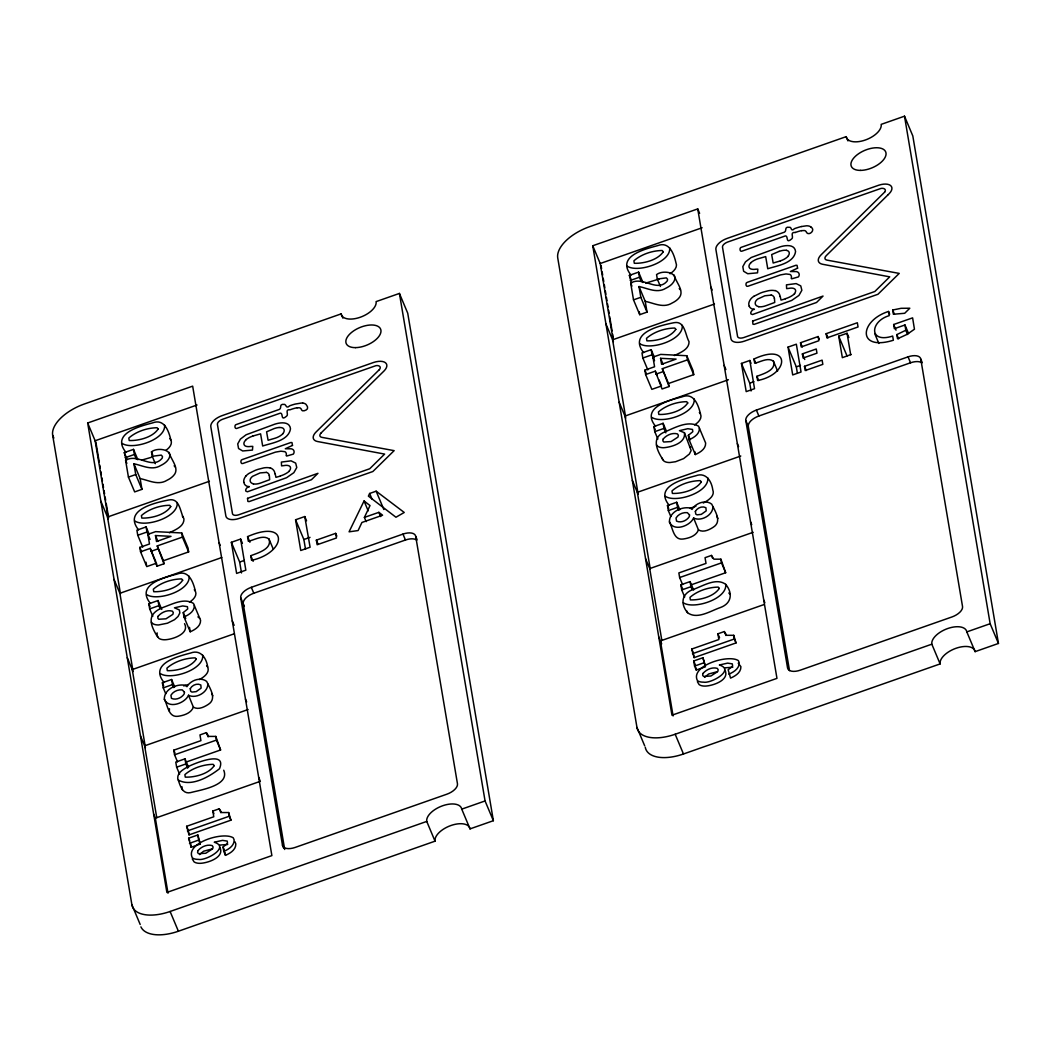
<?xml version="1.0" encoding="UTF-8"?>
<svg xmlns="http://www.w3.org/2000/svg" width="1051" height="1051" viewBox="0 0 1051 1051"><rect width="100%" height="100%" fill="white"/><g stroke="black" fill="none" stroke-linecap="round" stroke-linejoin="round"><path stroke-width="1.5" d="M157.124 632.873L157.059 635.382L158.767 638.233A14.74 7.475 -22.8 0 0 164.823 639.77C172.64 639.547 189.876 633.648 184.542 623.677M164.35 699.217C164.009 689.206 176.752 683.505 185.291 685.318L186.947 686.671C190.454 680.391 200.583 676.568 206.653 681.403C209.964 688.484 217.321 698.915 208.085 704.525C203.947 707.205 198.061 710.056 193.371 707.139L188.523 695.25C185.081 703.224 168.554 709.399 164.35 699.217C167.766 705.142 168.318 717.61 177.934 716.296C183.846 715.468 191.085 713.222 193.371 707.139M169.329 711.054L169.461 708.742M669.434 521.979C669.093 511.955 681.836 506.267 690.376 508.08L692.018 509.433C695.526 503.153 705.668 499.33 711.724 504.165C715.048 511.246 722.405 521.677 713.169 527.287C709.031 529.967 703.145 532.804 698.455 529.888L693.594 518.012C690.165 525.973 673.638 532.161 669.434 521.979C672.85 527.904 673.389 540.372 683.019 539.045C688.93 538.23 696.169 535.984 698.455 529.888M194.356 605.521C194.514 611.419 188.773 614.914 183.991 616.976L190.218 631.782C194.987 629.72 200.741 626.225 200.583 620.326L193.476 603.432C184.161 597.559 172.325 604.22 163.141 607.399C147.271 613.718 148.979 623.256 157.637 636.998M699.44 428.269C699.598 434.181 693.844 437.663 689.075 439.738L695.302 454.544C700.071 452.482 705.825 448.987 705.655 443.075L698.56 426.194C687.919 420.032 674.716 427.862 664.666 431.987C650.385 437.702 657.322 451.523 663.851 460.995A14.74 7.475 -22.8 0 0 669.907 462.532L675.596 461.717L683.623 458.604L689.364 454.032L691.151 450.537L684.437 432.71L679.432 430.674L687.814 428.703L692.491 429.439L692.819 431.698L688.339 435.337L689.075 439.738M364.395 517.407L370.018 505.557L364.053 500.985L349.063 531.832L358.102 530.558L361.925 522.465L382.603 515.213L378.872 512.336L364.395 517.407L366.168 521.638M369.637 493.471L368.389 496.125L395.951 517.237L404.241 512.468L376.153 491.185L369.637 493.471L372.015 499.107M199.611 854.594L203.566 851.231L211.974 848.985M704.695 677.356L708.65 673.993L717.045 671.747M379.227 369.755L316.141 431.922A13.229 6.713 -22.8 0 0 317.507 441.512L384.627 454.085L369.742 468.746L238.616 514.819A6.188 3.14 -22.8 0 1 232.494 513.755L217.412 424.354A6.188 3.14 -22.8 0 1 222.392 419.336L375.903 365.669A5.859 2.982 -22.8 0 1 378.321 365.709L379.069 365.971A6.214 3.153 -22.8 0 1 379.293 369.755M288.946 471.268L289.301 470.901A7.396 3.757 -22.8 0 0 290.26 469.416L290.391 469.048A9.38 4.769 -22.8 0 0 290.47 467.616L290.326 467.104A7.948 4.033 -22.8 0 0 288.631 465.698A8.973 4.559 -22.8 0 0 287.554 465.435A8.066 4.099 -22.8 0 0 284.059 465.593L281.576 465.882L281.379 462.085L291.074 460.837L295.673 463.123L296.776 467.511L293.873 472.661L286.608 477.693L247.458 491.776C242.728 491.434 248.378 485.496 249.337 486.574M750.795 262.881L750.44 263.249A8.014 4.073 -22.8 0 0 749.192 265.233L749.021 265.942A10.576 5.373 -22.8 0 0 749.1 267.112L749.429 267.86A8.408 4.27 -22.8 0 0 751.465 269.148A9.735 4.94 -22.8 0 0 755.774 269.201L757.837 269.135L757.535 272.84L747.747 273.733L743.635 271.276L742.807 266.652L745.474 261.857L751.215 257.508L778.187 247.563C783.534 245.369 794.792 243.267 795.568 251.609C793.65 263.735 776.177 265.864 767.755 268.767L765.68 256.602L757.85 258.822A11.416 5.794 -22.8 0 0 750.637 262.842M321.107 432.959L384.114 370.885A13.216 6.713 -22.8 0 0 385.494 362.766A13.216 6.713 -22.8 0 0 373.722 362.424L221.958 415.684A13.216 6.713 -22.8 0 0 210.817 426.772L225.86 515.949A13.216 6.713 -22.8 0 0 239.352 518.366L372.855 471.518L394.138 450.643L321.921 437.361A6.188 3.14 -22.8 0 1 321.107 432.959M246.315 439.568L245.356 440.487A8.014 4.073 -22.8 0 0 244.108 442.471L243.937 443.18A10.576 5.373 -22.8 0 0 244.016 444.35L244.357 445.099A8.408 4.27 -22.8 0 0 246.381 446.386A9.735 4.94 -22.8 0 0 250.69 446.439L252.766 446.373L252.45 450.078L242.676 450.971L238.551 448.514L237.723 443.903L240.39 439.095L246.131 434.759L273.102 424.801C278.449 422.607 289.708 420.505 290.483 428.847C288.565 440.973 271.092 443.102 262.671 446.005L260.595 433.84L252.766 436.06M165.874 450.314C169.211 448.16 172.85 444.008 170.827 439.844C168.659 430.674 164.14 418.324 152.526 422.909C139.822 426.272 110.67 433.564 125.949 452.311M189.469 602.17C193.056 599.911 197.535 595.654 195.341 591.017C193.174 581.86 188.654 569.497 177.041 574.082C164.337 577.446 135.185 584.737 150.464 603.484M670.039 273.759C673.612 271.486 678.092 267.23 675.911 262.605C673.744 253.436 669.224 241.086 657.611 245.658C644.907 249.034 615.755 256.326 631.034 275.073M694.553 424.932C698.14 422.66 702.607 418.403 700.426 413.779C698.258 404.609 693.739 392.259 682.125 396.844C669.421 400.208 640.269 407.499 655.548 426.246M753.843 296.329L760.464 293.058A31.162 15.818 -22.8 0 1 763.144 292.099L768.215 290.772A13.702 6.95 -22.8 0 1 774.929 290.68M199.388 679.577C203.763 677.238 210.108 672.745 207.678 667.017C206.43 657.965 200.531 649.163 190.612 653.039C177.908 656.415 148.756 663.693 164.035 682.441M703.277 503.035C707.901 500.552 715.311 496.072 712.762 489.779C711.514 480.714 705.615 471.925 695.696 475.801C682.992 479.164 653.84 486.455 669.119 505.203M904.977 324.969L905.804 330.25L896.831 334.599L897.541 338.777L907.052 334.376L914.449 329.213L912.61 317.862L893.652 324.509L894.362 328.7L904.977 324.969L908.537 333.443M183.991 616.976L183.255 612.575L187.735 608.936L187.42 606.677L182.729 605.941L174.466 607.806L179.353 609.948L179.839 612.969L178.053 616.464L174.545 619.67L167.424 623.204L158.596 624.964A14.74 7.475 -22.8 0 1 152.54 623.427L151.41 622.192M223.797 851.402L223.062 847.014L227.541 843.362L227.226 841.102L222.536 840.366L214.273 842.232C230.524 847.264 205.654 861.058 198.416 859.39A14.74 7.475 -22.8 0 1 192.359 857.852C184.766 843.06 223.311 831.183 233.283 837.857L234.163 839.946C234.32 845.845 228.579 849.339 223.797 851.402L225.466 855.343C230.235 853.281 235.989 849.799 235.818 843.887L234.951 841.812M728.882 674.164C733.664 672.101 739.405 668.607 739.247 662.708L738.367 660.619C728.396 653.945 689.85 665.822 697.43 680.614A14.74 7.475 -22.8 0 0 703.487 682.152C710.739 683.82 735.608 670.026 719.357 664.994L727.62 663.128L732.297 663.864L732.626 666.124L728.146 669.763L730.55 678.105C735.319 676.043 741.073 672.548 740.902 666.649L738.236 663.207M169.369 532.778C175.097 529.901 184.122 526.656 183.964 518.944C180.155 512.271 179.944 497.793 168.988 499.921C155.706 502.588 122.652 509.735 138.535 529.862M674.453 355.54C680.168 352.663 689.206 349.418 689.049 341.706C685.239 335.033 685.029 320.555 674.072 322.683C660.79 325.35 627.736 332.484 643.619 352.624M888.515 311.451C859.337 320.726 856.867 351.533 893.376 340.248L892.667 336.057C868.678 343.848 869.755 321.343 889.212 315.642L888.515 311.451L889.698 314.262M659.069 279.054L645.669 283.139M695.92 506.227L690.231 508.224M780.446 260.898L773.168 263.026L771.67 254.565L779.133 251.36M280.328 476.103L275.953 477.338L275.152 473.725M785.412 298.865L781.024 300.1L780.236 296.474M140.913 926.851A37.284 18.918 -22.8 0 0 178.394 931.225L435.035 841.168A18.642 9.459 -22.8 0 1 450.932 825.508A18.642 9.459 -22.8 0 1 470.033 828.884L493.366 820.7L407.722 313.172L399.419 293.426L376.1 301.611A18.642 9.459 -22.8 0 1 360.204 317.271A18.642 9.459 -22.8 0 1 341.102 313.894L84.461 403.952A37.284 18.918 -22.8 0 0 52.668 435.272L131.887 904.727L140.19 924.473M645.275 747.235A37.284 18.918 -22.8 0 0 683.478 753.987L940.12 663.917A18.642 9.459 -22.8 0 1 956.016 648.27A18.642 9.459 -22.8 0 1 975.118 651.646L998.45 643.448L912.807 135.934L904.504 116.188L881.185 124.373A18.642 9.459 -22.8 0 1 865.288 140.033A18.642 9.459 -22.8 0 1 846.173 136.656L589.532 226.714A37.284 18.918 -22.8 0 0 557.753 258.034L636.972 727.489L644.683 745.816M87.667 422.988L192.661 386.151L271.881 855.606L166.886 892.444L87.667 422.988L95.969 442.734L99.201 461.888M697.733 208.899L776.965 678.368L671.97 715.205L592.751 245.75L697.733 208.899L699.611 213.353M197.036 405.003L95.142 440.75L108.069 517.407M613.153 340.156L600.213 263.512L702.121 227.752M126.409 460.68L124.294 452.6L133.516 449.368L137.865 459.734M631.493 283.428L629.378 275.362L638.601 272.13L642.949 282.496M125.161 457.71L134.37 454.479L133.516 449.368M630.245 280.472L639.455 277.241L638.601 272.13M795.213 232.455C789.314 231.89 794.346 237.565 791.521 239.05C785.386 244.292 788.605 235.831 785.425 235.897L741.664 251.255C739.576 251.872 739.352 247.103 741.612 247.195L784.44 232.166C787.054 231.01 783.849 226.385 789.38 227.292C791.928 226.596 790.483 232.534 794.556 228.619A37.232 18.892 -22.8 0 1 801.453 226.517M133.911 463.78L140.138 478.586L141.951 489.346L134.659 491.907L128.432 477.101L135.737 474.54L133.911 463.78C142.791 465.58 152.08 470.966 160.895 465.409A13.032 6.608 -22.8 0 0 167.267 460.863C176.371 450.393 158.53 446.386 151.489 451.851L152.224 456.279L155.338 463.688M638.995 286.529L645.222 301.335L647.035 312.108L639.744 314.669L633.517 299.863L640.821 297.302L638.995 286.529C647.876 288.342 657.164 293.728 665.979 288.171A13.032 6.608 -22.8 0 0 672.338 283.625C681.455 273.142 663.615 269.148 656.56 274.613L657.309 279.041L660.422 286.437M209.412 481.266L107.504 517.026L120.445 593.67M714.496 304.028L612.588 339.788L625.529 416.432M149.216 534.328L146.102 526.919L136.893 530.151L137.747 535.261L142.726 547.111M654.3 357.09L651.186 349.681L641.977 352.913L642.831 358.023L647.81 369.873M137.747 535.261L146.969 532.029L146.102 526.919M642.831 358.023L652.04 354.791L651.186 349.681M645.629 374.55L644.88 370.162L654.576 366.76L652.947 357.13L660.724 354.397L686.802 355.724L693.029 370.53L693.726 374.668L668.541 383.497L669.053 386.532L662.051 388.988L655.312 371.148L645.629 374.55L651.843 389.356L661.539 385.953L659.043 380.028M140.545 551.788L139.796 547.4L149.492 543.998L147.863 534.368L155.64 531.635L181.718 532.962L187.945 547.768L188.641 551.906L163.457 560.735L163.969 563.77L156.967 566.226L150.227 548.386L140.545 551.788L146.772 566.594L156.454 563.191L156.967 566.226M163.969 563.77L157.23 545.929L182.414 537.1L181.718 532.962M669.053 386.532L662.314 368.691L687.499 359.849L686.802 355.724M150.74 551.42L157.742 548.964M655.824 374.169L662.826 371.726M240.626 539.058L245.842 570.168L236.62 573.412L231.365 542.303L240.626 539.058L242.413 543.288M247.563 536.627C288.88 518.419 287.278 552.379 251.557 560.354L250.782 555.69C257.718 553.023 272.354 549.029 269.017 539.032C262.895 534.473 254.723 539.991 248.338 541.239L247.563 536.627L249.928 542.263M304.764 516.553L310.098 547.229L300.757 550.501L295.581 519.772L304.764 516.553L306.537 520.784M749.836 360.467L754.526 388.686L746.197 391.616L741.441 363.423L749.836 360.467L751.018 363.291M754.001 359.008C790.47 341.943 789.958 374.169 757.626 380.528L756.917 376.297C763.197 373.867 776.466 370.254 773.444 361.202C767.9 357.064 760.49 362.07 754.71 363.199L754.001 359.008L755.774 363.239M788.014 347.119L796.343 344.189L801.033 372.001L792.704 374.931L788.014 347.119L796.316 366.852L797.354 373.039M818.138 336.543L818.834 340.734L801.217 346.922L800.507 342.731L818.138 336.543L819.32 339.368M826.178 333.679L857.34 322.749L858.05 326.966L826.887 337.91L826.178 333.679L827.952 337.91M851.192 354.476L842.35 357.668L838.724 336.189L847.053 333.272L848.84 337.502M132.82 669.934L119.88 593.289L221.787 557.529M728.409 379.753L624.964 416.051L637.904 492.696M802.386 353.859L816.259 348.998L816.969 353.175L803.095 358.049L802.386 353.859L804.751 359.508M241.507 572.94L239.667 562.049L244.292 560.419M305.513 549.213L303.87 539.518L310.006 537.363M751.058 390.985L749.731 383.155L753.935 381.684M796.316 366.852L800.481 365.393M804.488 366.313L822.118 360.138L822.828 364.355L805.197 370.543L804.488 366.313L806.262 370.543M335.663 533.356L336.451 537.981L317.152 544.746L316.364 540.135L335.663 533.356L336.845 536.181M152.789 616.293L149.676 608.884L148.822 603.786L158.031 600.555L161.762 609.435M657.873 439.055L654.76 431.646L653.906 426.535L663.115 423.303L666.229 430.713M149.676 608.884L158.898 605.652L158.031 600.555M654.76 431.646L663.969 428.414L663.115 423.303M283.717 848.131L282.469 845.162L240.718 597.743A12.428 6.306 -22.8 0 1 251.32 587.312L402.967 534.092A12.428 6.306 -22.8 0 1 415.71 536.338L416.945 539.308M920.781 359.1L962.532 606.519A12.428 6.306 -22.8 0 1 951.943 616.963L800.297 670.17A12.428 6.306 -22.8 0 1 787.554 667.924L745.803 420.505A12.428 6.306 -22.8 0 1 756.392 410.074L908.051 356.854A12.428 6.306 -22.8 0 1 920.781 359.1L922.029 362.07M284.69 849.471L243.215 603.668A12.428 6.306 -22.8 0 1 253.803 593.237L405.463 540.017A12.428 6.306 -22.8 0 1 416.892 540.148M789.498 670.617L748.299 426.43A12.428 6.306 -22.8 0 1 758.888 415.999L910.534 362.779A12.428 6.306 -22.8 0 1 921.977 362.91M234.163 633.806L132.255 669.566L145.196 746.21M740.784 456.016L637.34 492.328L650.267 568.972M165.743 693.765L163.247 687.853L162.393 682.743L171.602 679.511L174.716 686.907M670.827 516.527L668.331 510.602L667.477 505.505L676.686 502.26L679.8 509.669M163.247 687.853L172.469 684.608L171.602 679.511M668.331 510.602L677.553 507.37L676.686 502.26M248.075 709.53L144.631 745.829L156.757 817.691M661.841 640.453L649.715 568.591L753.16 532.292M208.137 736.896L206.364 732.665L199.966 734.912L200.925 740.64L173.77 750.178L174.545 754.789L177.514 761.844M712.631 558.252L711.448 555.427L705.05 557.674L706.009 563.402L678.854 572.926L679.629 577.551L682.598 584.606M174.545 754.789L216.427 740.101L215.81 736.423L208.807 736.409L206.364 732.665M679.629 577.551L721.512 562.863L720.881 559.185L713.879 559.171L711.448 555.427M188.549 767.309L184.989 758.848L175.78 762.08L176.647 767.191L179.603 774.232M684.687 596.994L681.718 589.953L680.864 584.842L690.073 581.61L693.634 590.071M186.172 762.041L220.579 749.967L215.81 736.423M691.256 584.803L725.663 572.729L720.881 559.185M176.647 767.191L185.856 763.959L184.989 758.848M681.718 589.953L690.941 586.708L690.073 581.61M168.015 893.205L155.351 818.151L260.333 781.313L258.677 777.359M763.867 604.614L660.422 640.913L673.087 715.967M219.212 808.797L221.656 812.541L228.658 812.554L230.931 820.174L189.062 834.875L186.618 826.296L213.773 816.772L212.814 811.044L219.212 808.797L220.868 812.751M724.297 631.559L726.727 635.303L733.729 635.316L736.015 642.936L694.133 657.624L691.703 649.058L718.858 639.534L717.899 633.806L724.297 631.559L725.952 635.513M187.393 830.921L229.276 816.233L228.658 812.554M692.478 653.683L734.36 638.982L733.729 635.316M188.628 838.212L197.838 834.98L200.36 844.032L191.151 847.264L188.628 838.212L189.732 840.839M702.922 657.742L705.444 666.794L696.235 670.026L694.566 666.071L693.713 660.974L702.922 657.742L705.221 665.519M189.482 843.322L198.705 840.077L197.838 834.98M694.566 666.071L703.789 662.839M131.887 904.727A37.284 18.918 -22.8 0 0 170.104 911.48L426.745 821.422A18.642 9.459 -22.8 0 1 442.629 805.762A18.642 9.459 -22.8 0 1 461.744 809.139L485.063 800.954L399.419 293.426M636.972 727.489A37.284 18.918 -22.8 0 0 675.176 734.242L931.83 644.184A18.642 9.459 -22.8 0 1 947.713 628.524A18.642 9.459 -22.8 0 1 966.815 631.901L990.147 623.716L904.504 116.188M151.199 457.369L141.793 460.088M183.702 685.935L188.037 684.543M633.517 299.863L630.692 283.139C642.818 275.415 657.466 293.308 667.359 280.788L667.556 279.264L666.4 277.871L657.309 279.041M128.432 477.101L125.608 460.377C137.734 452.653 152.382 470.546 162.274 458.026L162.471 456.515L161.315 455.109L152.224 456.279M892.68 310.019L901.127 308.311L909.798 308.219L904.701 313.277L893.389 314.249L892.68 310.019L894.454 314.249M801.453 226.543L806.34 225.82A10.76 5.465 -22.8 0 1 807.51 225.834A10.365 5.255 -22.8 0 1 810.938 227.042M725.006 667.819L732.797 667.24M219.922 845.057L227.712 844.478M801.65 230.668L804.107 230.524A5.347 2.719 -22.8 0 1 805.46 230.918L806.288 231.772A10.484 5.321 -22.8 0 1 806.537 232.547C809.178 236.186 815.944 229.933 810.952 227.029M297.131 407.827L299.023 407.762A5.347 2.719 -22.8 0 1 300.376 408.156L301.203 409.01A10.484 5.321 -22.8 0 1 301.453 409.785C301.939 412.334 308.679 409.956 307.562 407.328A26.406 13.4 -22.8 0 0 307.299 406.382L306.077 404.451A10.589 5.373 -22.8 0 0 302.806 403.072M279.08 427.521L279.356 427.507A9.314 4.729 -22.8 0 1 281.353 427.639L281.773 427.731A8.014 4.059 -22.8 0 1 283.389 428.558L283.941 429.334A10.484 5.321 -22.8 0 1 283.901 431.948A8.29 4.204 -22.8 0 1 282.64 433.8M660.567 358.312L676.095 359.1L661.578 364.303L660.567 358.312L663.05 364.237M155.482 535.55L171.011 536.338L156.494 541.541L155.482 535.55L157.965 541.475M645.222 301.335C654.103 303.148 663.391 308.534 672.206 302.977A13.032 6.608 -22.8 0 0 678.565 298.431C685.502 291.337 675.675 282.351 674.243 275.112M140.138 478.586C149.019 480.386 158.307 485.772 167.122 480.215A13.032 6.608 -22.8 0 0 173.481 475.669C180.417 468.575 170.59 459.589 169.158 452.364M771.079 295.121L764.8 295.791L757.771 299.023A6.648 3.376 -22.8 0 0 756.707 299.969A7.593 3.849 -22.8 0 0 755.419 301.9L755.209 303.174A11.351 5.754 -22.8 0 0 758.783 306.669M754.421 309.322C753.462 308.245 747.813 314.196 752.529 314.538L791.679 300.455L798.957 295.423L801.86 290.273L800.757 285.885L796.159 283.599L786.45 284.847L786.647 288.644L789.143 288.342A8.066 4.099 -22.8 0 1 792.638 288.197A8.973 4.559 -22.8 0 1 793.702 288.46A7.948 4.033 -22.8 0 1 795.41 289.866L795.502 290.115A9.604 4.874 -22.8 0 1 795.568 291.442L795.344 292.165A7.396 3.757 -22.8 0 1 794.385 293.649M786.437 250.388L786.857 250.493A8.014 4.059 -22.8 0 1 788.473 251.32L788.867 251.82A10.418 5.294 -22.8 0 1 789.091 254.355A8.29 4.204 -22.8 0 1 788.053 256.181M266.231 472.411L260.096 472.924L252.7 476.261A6.648 3.376 -22.8 0 0 251.951 476.891A7.593 3.849 -22.8 0 0 250.348 479.138L250.125 480.425A11.364 5.767 -22.8 0 0 253.449 483.854M693.594 518.012C700.912 521.795 713.038 515.318 712.92 506.674M188.523 695.25C195.841 699.033 207.953 692.57 207.835 683.925M197.903 616.884L199.703 618.238M689.627 446.439L690.665 447.516M724.862 669.999C730.195 679.971 712.959 685.869 705.155 686.093A14.74 7.475 -22.8 0 1 699.099 684.556L697.378 681.718M219.79 847.237C225.124 857.222 207.875 863.107 200.071 863.331A14.74 7.475 -22.8 0 1 194.015 861.807L192.294 858.956M679.222 288.565L680.47 289.918M174.138 465.803L175.386 467.17M656.494 444.941L657.624 446.189A14.74 7.475 -22.8 0 0 663.68 447.726C671.747 447.043 686.08 442.918 684.437 432.71M699.362 412.504L700.426 413.779M725.742 584.395C716.165 577.196 702.646 586.261 692.911 589.558C681.902 593.526 680.01 603.589 687.499 612.667C697.076 619.919 710.647 610.841 720.408 607.531C731.378 603.524 733.191 593.447 725.742 584.395C727.292 599.096 693.568 609.764 683.347 602.788M728.829 593L729.893 594.275M169.763 438.569L170.827 439.844M182.349 516.12L183.426 517.394M194.277 589.742L195.341 591.017M206.6 665.743L207.678 667.017M223.745 770.238C230.143 785.57 200.413 789.945 190.638 792.599C181.902 794.582 179.931 784.637 177.724 778.463C177.277 772.577 183.452 769.279 187.827 766.796C194.001 763.565 227.463 749.639 219.488 768.741C208.965 777.031 190.993 787.252 178.276 780.039M627.289 266.192C637.51 273.168 671.234 262.487 669.684 247.8M639.888 343.743C650.096 350.719 683.82 340.038 682.283 325.35M651.817 417.365C662.025 424.341 695.749 413.66 694.199 398.973M665.388 496.322C675.596 503.298 709.32 492.63 707.783 477.929M122.218 443.43C132.426 450.406 166.15 439.725 164.6 425.038M134.804 520.981C145.025 527.957 178.736 517.276 177.199 502.588M146.733 594.603C156.954 601.579 190.665 590.912 189.127 576.211M160.304 673.56C170.525 680.536 204.236 669.868 202.698 655.167M716.703 516.015L717.899 518.524M211.632 693.253L212.814 695.762M846.173 136.656L847.96 140.887M905.804 330.25L907.578 334.481M908.051 356.854L910.534 362.779M893.652 324.509L896.03 330.159M896.831 334.599L898.605 338.829M874.708 333.574L878.846 343.454M990.147 623.716L998.45 643.448M966.815 631.901L975.118 651.646M838.724 336.189L847.027 355.934M931.83 644.184L940.12 663.917M800.507 342.731L802.281 346.961M773.444 361.202L777.595 371.069M756.917 376.297L758.691 380.528M710.936 287.146L712.144 290.023M741.441 363.423L749.731 383.155M756.392 410.074L758.888 415.999M724.139 365.393L725.886 369.532M745.803 420.505L748.299 426.43M737.355 443.64L738.59 446.596M687.499 359.849L693.726 374.668M750.559 521.874L751.741 524.699M639.455 277.241L641.32 281.681M640.821 297.302L647.035 312.108M629.378 275.362L631.244 279.802M630.692 283.139L631.94 286.108M763.762 600.121L764.865 602.749M662.314 368.691L668.541 383.497M688.339 435.337L690.205 439.778M652.04 354.791L654.537 360.716M652.947 357.13L654.195 360.086M655.312 371.148L657.177 375.588M592.751 245.75L600.213 263.512M644.88 370.162L646.129 373.118M721.512 562.863L725.663 572.729M663.969 428.414L665.848 432.854M653.906 426.535L655.141 429.504M605.954 323.984L613.416 341.759M734.36 638.982L736.015 642.936M677.553 507.37L678.788 510.339M667.477 505.505L668.712 508.461M717.899 633.806L719.554 637.76M619.157 402.231L625.792 418.022M690.941 586.708L692.123 589.532M680.864 584.842L682.638 589.072M632.36 480.478L638.167 494.298M691.703 649.058L693.358 653.013M693.713 660.974L695.368 664.915M645.564 558.725L649.715 568.591M658.767 636.959L661.67 643.869M675.176 734.242L683.478 753.987M341.102 313.894L342.876 318.125M402.967 534.092L405.463 540.017M376.153 491.185L383.851 509.525M378.872 512.336L380.646 516.567M364.053 500.985L368.205 510.865M485.063 800.954L493.366 820.7M461.744 809.139L470.033 828.884M316.364 540.135L318.151 544.365M426.745 821.422L435.035 841.168M295.581 519.772L303.87 539.518M269.017 539.032L273.168 548.911M250.782 555.69L253.146 561.339M251.32 587.312L253.803 593.237M231.365 542.303L239.667 562.049M219.068 542.631L220.224 545.39M240.718 597.743L244.371 606.44M232.271 620.878L234.137 625.319M151.489 451.851L152.723 454.82M182.414 537.1L188.641 551.906M245.474 699.112L246.657 701.937M134.37 454.479L136.236 458.919M135.737 474.54L141.951 489.346M124.294 452.6L126.79 458.525M125.608 460.377L126.856 463.346M157.23 545.929L163.457 560.735M183.255 612.575L185.738 618.5M146.969 532.029L150.083 539.439M150.227 548.386L155.837 561.72M139.796 547.4L141.662 551.841M216.427 740.101L220.579 749.967M158.898 605.652L160.133 608.621M148.822 603.786L150.057 606.742M100.87 501.235L108.345 518.997M229.276 816.233L230.931 820.174M172.469 684.608L173.704 687.577M162.393 682.743L163.641 685.699M212.814 811.044L213.918 813.684M114.073 579.469L119.88 593.289M52.668 435.272L53.851 438.083M223.062 847.014L224.165 849.642M185.856 763.959L187.63 768.189M173.77 750.178L174.952 752.989M127.276 657.716L133.083 671.536M198.705 840.077L200.36 844.032M186.618 826.296L187.722 828.937M140.479 735.963L145.458 747.8M153.682 814.197L155.351 818.151M170.104 911.48L178.394 931.225M749.245 306.34L749.035 305.762A22.334 11.338 -22.8 0 1 748.837 304.843A16.737 8.487 -22.8 0 1 750.979 298.76A9.604 4.874 -22.8 0 1 753.843 296.329M662.13 458.144L662.721 459.76M686.947 611.091L687.499 612.667M182.414 789.905L181.862 786.582M774.442 298.287L774.732 302.465L766.232 305.605A10.589 5.373 -22.8 0 1 758.717 306.734M269.358 475.525L269.647 479.703L261.147 482.843A10.589 5.373 -22.8 0 1 253.37 483.946M847.053 333.272L850.679 354.739M694.803 451.615L695.302 454.544M639.231 311.635L639.744 314.669M693.621 654.55L694.133 657.624M695.801 667.477L696.235 670.026M601.054 265.496L601.592 268.688M602.131 271.881L602.67 275.073M603.208 278.265L603.747 281.458M604.286 284.65L604.824 287.843M605.363 291.035L605.901 294.227M606.44 297.42L606.979 300.625M607.517 303.818L608.056 307.01M608.595 310.203L609.133 313.395M609.672 316.587L612.089 330.96M612.628 334.152L613.18 337.345M415.71 536.338L457.461 783.757A12.428 6.306 -22.8 0 1 446.859 794.201L295.213 847.421A12.428 6.306 -22.8 0 1 282.469 845.162M189.482 627.381L190.218 631.782M224.967 852.427L225.466 855.343M146.023 562.206L146.523 565.136M188.274 830.251L189.062 834.875M190.507 843.441L191.151 847.264M99.74 465.081L100.279 468.273M100.817 471.479L101.356 474.671M101.894 477.863L102.433 481.056M102.972 484.248L103.51 487.441M104.049 490.633L104.588 493.825M105.126 497.018L105.665 500.21M106.204 503.403L108.634 517.775M243.832 482.356A16.737 8.487 -22.8 0 1 245.895 475.998M249.074 486.836A15.187 7.712 -22.8 0 1 243.95 482.317M270.094 467.734A22.544 11.443 -22.8 0 1 274.902 473.791M269.831 467.931A13.466 6.832 -22.8 0 0 263.696 467.918L258.06 469.35A31.162 15.818 -22.8 0 0 255.38 470.296L249.166 473.305A9.787 4.966 -22.8 0 0 245.96 475.998M289.17 471.347A13.663 6.937 -22.8 0 1 280.328 475.958M246.21 439.528A11.614 5.899 -22.8 0 1 252.766 436.099M279.106 427.481A11.876 6.03 -22.8 0 0 274.061 428.624L266.586 431.816L268.097 440.264L275.362 438.136A10.93 5.544 -22.8 0 0 282.811 433.827M266.376 472.306A12.06 6.122 -22.8 0 1 269.227 475.577M297.157 407.735A21.979 11.154 -22.8 0 0 290.155 409.759C284.217 409.089 289.261 414.817 286.437 416.288C280.302 421.53 283.52 413.069 280.341 413.135L236.58 428.493C234.504 429.11 234.268 424.341 236.528 424.446L279.356 409.417C282.207 408.13 278.37 403.531 284.69 404.412C286.489 405.226 286.056 409.128 289.892 405.712A37.862 19.22 -22.8 0 1 295.2 404.07L301.256 403.058A10.76 5.465 -22.8 0 1 302.78 403.098M754.329 309.428A13.65 6.923 -22.8 0 1 749.31 306.314M775.178 290.496A22.544 11.443 -22.8 0 1 779.987 296.553M794.674 293.728A13.466 6.832 -22.8 0 1 785.412 298.707M795.239 232.507A22.662 11.508 -22.8 0 1 801.663 230.616M771.237 294.989A12.06 6.122 -22.8 0 1 774.311 298.339M779.146 251.399A11.246 5.715 -22.8 0 1 786.542 250.269M788.263 256.208A10.838 5.505 -22.8 0 1 780.446 260.832M158.149 429.044C152.684 437.295 138.89 440.868 129.234 440.527L128.813 438.031C136.249 431.475 147.271 427.849 157.111 427.744L158.149 429.044M170.748 506.595C165.283 514.845 151.489 518.419 141.819 518.077L141.399 515.581C148.835 509.026 159.87 505.4 169.697 505.295L170.748 506.595M182.677 580.218C177.212 588.468 163.417 592.041 153.748 591.713L153.328 589.204C160.764 582.648 171.799 579.022 181.626 578.917L182.677 580.218M196.248 659.174C190.783 667.424 176.988 670.998 167.319 670.669L166.899 668.16C174.335 661.605 185.37 657.979 195.197 657.873L196.248 659.174M214.207 765.653C208.742 773.904 194.947 777.464 185.291 777.136L184.871 774.64C192.307 768.084 203.329 764.458 213.169 764.34L214.207 765.653M663.234 251.806C657.768 260.057 643.974 263.617 634.318 263.289L633.898 260.793C641.32 254.237 652.356 250.611 662.196 250.493L663.234 251.806M675.819 329.357C670.354 337.607 656.56 341.168 646.904 340.839L646.483 338.343C653.919 331.788 664.941 328.162 674.781 328.043L675.819 329.357M687.748 402.98C682.283 411.23 668.489 414.803 658.832 414.462L658.412 411.966C665.848 405.41 676.87 401.784 686.71 401.679L687.748 402.98M701.319 481.936C695.854 490.186 682.06 493.76 672.404 493.431L671.983 490.922C679.419 484.366 690.441 480.741 700.281 480.635L701.319 481.936M719.291 588.415C713.826 596.653 700.032 600.226 690.376 599.898L689.955 597.402C697.378 590.833 708.413 587.22 718.253 587.102L719.291 588.415M190.257 688.694L190.704 691.348L191.939 692.083L196.209 691.624L201.122 688.116L200.82 684.989C197.299 682.861 191.991 685.16 190.257 688.694M695.342 511.456L695.788 514.11L697.023 514.845L701.293 514.373L706.206 510.878L705.904 507.738C702.37 505.623 697.076 507.909 695.342 511.456M292.506 445.414L285.307 448.751L291.258 448.803A9.288 4.716 -22.8 0 1 293.781 450.511L293.886 450.774A11.64 5.912 -22.8 0 1 294.083 451.799A8.658 4.401 -22.8 0 1 293.334 454.124L286.673 456.055L286.108 455.464A7.593 3.849 -22.8 0 0 286.332 453.887L286.266 453.52A8.053 4.086 -22.8 0 0 286.095 453.047L285.846 452.521A7.107 3.613 -22.8 0 0 284.795 451.667L280.919 451.181L275.48 452.127L242.912 463.465C240.626 464.713 240.022 459.655 242.334 459.537L290.838 442.524L291.968 442.576L292.506 445.414M797.591 268.176L790.378 271.513L796.33 271.565A9.223 4.677 -22.8 0 1 798.734 273.024L798.97 273.536A9.341 4.743 -22.8 0 1 798.458 276.886L791.758 278.817L791.193 278.226A7.357 3.731 -22.8 0 0 791.442 276.833L791.35 276.282A8.053 4.086 -22.8 0 0 791.18 275.809L790.93 275.27A7.107 3.613 -22.8 0 0 789.879 274.429L786.003 273.943L780.551 274.889L747.997 286.227C745.711 287.475 745.106 282.404 747.406 282.299L795.922 265.272L797.052 265.338L797.591 268.176M184.451 692.162L184.227 693.844C181.784 697.877 175.872 700.465 171.458 698.35L170.932 695.25C173.165 691.466 177.961 689.39 182.257 689.89L184.451 692.162M689.535 514.924L689.311 516.606C686.868 520.639 680.956 523.227 676.542 521.112L676.016 518.012C678.237 514.228 683.045 512.152 687.341 512.652L689.535 514.924M158.136 616.228L157.742 618.014L158.648 619.262L165.992 618.816L172.876 614.349L173.297 612.562L172.403 611.17C167.345 609.646 161.447 612.299 158.136 616.228M197.956 850.653L197.562 852.44L198.468 853.688L205.799 853.241L212.683 848.774L213.103 846.988L212.21 845.595C207.152 844.071 201.253 846.738 197.956 850.653M663.22 438.99L662.826 440.776L663.733 442.024L671.077 441.565L677.961 437.098L678.381 435.311L677.488 433.932C672.417 432.408 666.518 435.061 663.22 438.99M703.027 673.415L702.633 675.202L703.539 676.45L710.883 676.003L717.767 671.536L718.188 669.75L717.294 668.357C712.236 666.833 706.338 669.487 703.027 673.415M247.524 498.345L247.865 501.406L249.048 501.616L311.451 479.716L317.954 473.318L247.524 498.345M752.608 321.107L752.95 324.168L754.132 324.378L816.535 302.478L823.038 296.067L752.608 321.107M884.614 192.149L821.225 254.684A13.229 6.713 -22.8 0 0 822.591 264.274L889.711 276.847L874.826 291.508L743.701 337.581A6.188 3.14 -22.8 0 1 737.579 336.517L722.484 247.116A6.188 3.14 -22.8 0 1 727.476 242.098L880.988 188.431A5.859 2.982 -22.8 0 1 883.405 188.471L884.154 188.733A6.201 3.14 -22.8 0 1 884.666 192.149M888.187 194.645L826.191 255.721A6.188 3.14 -22.8 0 0 827.006 260.123L899.222 273.405L877.94 294.28L744.436 341.128A13.216 6.713 -22.8 0 1 730.957 338.711L715.902 249.534A13.216 6.713 -22.8 0 1 727.042 238.446L878.794 185.199A13.216 6.713 -22.8 0 1 890.565 185.528A13.216 6.713 -22.8 0 1 889.199 193.647L888.187 194.645M355.488 347.631A18.642 9.459 -22.8 0 0 380.961 330.513A18.642 9.459 -22.8 0 0 353.793 330.776A18.642 9.459 -22.8 0 0 355.488 347.631M860.572 170.393A18.642 9.459 -22.8 0 0 886.032 153.262A18.642 9.459 -22.8 0 0 858.877 153.538A18.642 9.459 -22.8 0 0 860.572 170.393"/></g></svg>
